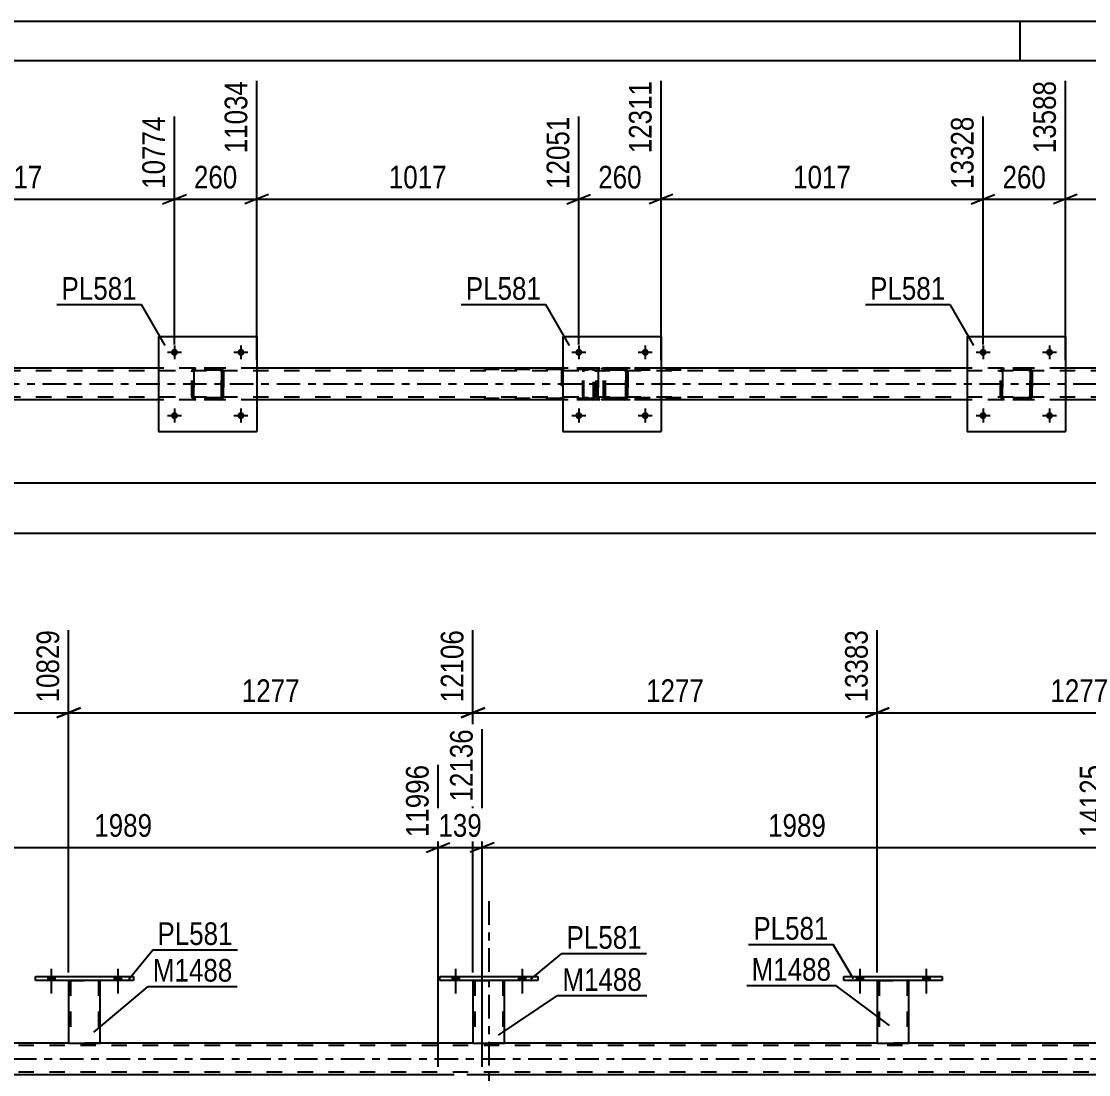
# Model space of a CAD drawing. Header units: millimetres. Extents: x 0 to 841, y 0 to 594.
# Drawn here: x 504.8 to 639.7, y 460.9 to 594 of the extents above; entities that cross this region are included whole.
import ezdxf

# ---------------------------------------------------------------- set-up
doc = ezdxf.new("R2010")
doc.units = ezdxf.units.MM
doc.linetypes.add('DXK_LINE_DOT2', pattern=[3.9198, 1.9599, -1.9599])
doc.linetypes.add('DXK_LINE_DOT3', pattern=[5.9187, 2.979, -0.9799, 0.9799, -0.9799])
doc.styles.add('Arial Narrow', font='ARIALN.TTF', dxfattribs={"height": 0.2})

# ---------------------------------------------------------------- blocks, each defined once
blk = doc.blocks.new('Unknown-814521973-1135')
at = {"color": 5, "linetype": 'Continuous'}
for p, q in [((841, 594), (0, 594)), ((631, 589), (631, 594)), ((836, 589), (5, 589))]:
    blk.add_line(p, q, dxfattribs=at)
blk = doc.blocks.new('Part-814521973-5015 - 4986')
at = {"color": 7, "linetype": 'DXK_LINE_DOT2'}
for p, q in [((755.57, 549.85), (93.19, 549.85)), ((534.57, 550.17), (522.17, 550.17)), ((585.65, 550.17), (573.25, 550.17)), ((636.73, 550.17), (624.33, 550.17)), ((755.57, 546.49), (93.19, 546.49)), ((534.57, 546.17), (522.17, 546.17)), ((585.65, 546.17), (573.25, 546.17)), ((636.73, 546.17), (624.33, 546.17))]:
    blk.add_line(p, q, dxfattribs=at)
at = {"color": 2, "linetype": 'Continuous'}
for p, q in [((522.17, 550.17), (483.49, 550.17)), ((573.25, 550.17), (534.57, 550.17)), ((624.33, 550.17), (585.65, 550.17)), ((675.41, 550.17), (636.73, 550.17)), ((522.17, 546.17), (483.49, 546.17)), ((573.25, 546.17), (534.57, 546.17)), ((624.33, 546.17), (585.65, 546.17)), ((675.41, 546.17), (636.73, 546.17))]:
    blk.add_line(p, q, dxfattribs=at)
at = {"color": 7, "linetype": 'DXK_LINE_DOT3'}
blk.add_line((93.19, 548.17), (755.57, 548.17), dxfattribs=at)
blk = doc.blocks.new('Bolt-814521973-5160 - 4986')
at = {"linetype": 'Continuous'}
for points in [[(626.77, 552.17, -1), (625.89, 552.17, -1)], [(635.17, 552.17, -1), (634.29, 552.17, -1)]]:
    blk.add_hatch(color=1, dxfattribs=at).paths.add_polyline_path(points)
at = {"color": 1, "linetype": 'Continuous'}
for p, q in [((626.33, 553.05), (626.33, 551.29)), ((634.73, 553.05), (634.73, 551.29)), ((625.45, 552.17), (627.21, 552.17)), ((633.85, 552.17), (635.61, 552.17))]:
    blk.add_line(p, q, dxfattribs=at)
blk = doc.blocks.new('Bolt-814521973-5163 - 4986')
at = {"linetype": 'Continuous'}
for points in [[(575.69, 544.17, -1), (574.81, 544.17, -1)], [(584.09, 544.17, -1), (583.21, 544.17, -1)]]:
    blk.add_hatch(color=1, dxfattribs=at).paths.add_polyline_path(points)
at = {"color": 1, "linetype": 'Continuous'}
for p, q in [((575.25, 545.05), (575.25, 543.29)), ((583.65, 545.05), (583.65, 543.29)), ((574.37, 544.17), (576.13, 544.17)), ((582.77, 544.17), (584.53, 544.17))]:
    blk.add_line(p, q, dxfattribs=at)
blk = doc.blocks.new('Part-814521973-5085 - 4986')
at = {"color": 7, "linetype": 'DXK_LINE_DOT2'}
for p, q in [((576.96, 550.17), (561.63, 550.17)), ((576.96, 550.01), (561.63, 550.01)), ((573.07, 549.97), (573.05, 549.85)), ((573.05, 549.85), (573.05, 546.49)), ((573.22, 549.85), (573.23, 549.91)), ((573.22, 549.85), (573.22, 546.49)), ((573.23, 549.91), (573.27, 549.96)), ((573.39, 550.17), (573.26, 550.14)), ((573.27, 549.96), (573.32, 549.99)), ((573.32, 549.99), (573.39, 550.01)), ((577.09, 550.14), (576.96, 550.17)), ((576.96, 550.01), (577.03, 549.99)), ((577.03, 549.99), (577.08, 549.96)), ((577.08, 549.96), (577.12, 549.91)), ((577.12, 549.91), (577.13, 549.85)), ((577.13, 546.49), (577.13, 549.85)), ((577.3, 549.85), (577.28, 549.97)), ((577.3, 546.49), (577.3, 549.85)), ((576.96, 546.33), (561.63, 546.33)), ((576.96, 546.17), (561.63, 546.17)), ((573.05, 546.49), (573.07, 546.36)), ((573.23, 546.43), (573.22, 546.49)), ((573.27, 546.37), (573.23, 546.43)), ((573.26, 546.19), (573.39, 546.17)), ((573.32, 546.34), (573.27, 546.37)), ((573.39, 546.33), (573.32, 546.34)), ((577.03, 546.34), (576.96, 546.33)), ((576.96, 546.17), (577.09, 546.19)), ((577.08, 546.37), (577.03, 546.34)), ((577.12, 546.43), (577.08, 546.37)), ((577.13, 546.49), (577.12, 546.43)), ((577.28, 546.36), (577.3, 546.49))]:
    blk.add_line(p, q, dxfattribs=at)
for centre, start, end in [((573.38, 549.83), 110.7583, 155.68), ((576.98, 549.83), 24.32, 69.2417), ((573.38, 546.5), 204.32, 249.2417), ((576.98, 546.5), 290.7583, 335.68)]:
    blk.add_arc(centre, 0.331, start, end, dxfattribs=at)
blk = doc.blocks.new('Part-814521973-5089 - 4986')
at = {"color": 7, "linetype": 'DXK_LINE_DOT2'}
for p, q in [((575.78, 549.87), (575.76, 549.69)), ((575.76, 546.65), (575.76, 549.69)), ((575.84, 550.03), (575.78, 549.87)), ((575.92, 550.13), (575.84, 550.03)), ((575.89, 549.69), (575.9, 549.78)), ((575.89, 546.65), (575.89, 549.69)), ((575.9, 549.78), (575.93, 549.86)), ((576.03, 550.17), (575.92, 550.13)), ((575.93, 549.86), (575.98, 549.91)), ((575.98, 549.91), (576.03, 549.93)), ((588.18, 550.17), (576.03, 550.17)), ((588.18, 549.93), (576.03, 549.93)), ((577.3, 549.93), (577.3, 550.17)), ((578.31, 550.13), (578.12, 550.17)), ((578.12, 549.93), (578.22, 549.91)), ((578.22, 549.91), (578.3, 549.86)), ((578.3, 549.86), (578.35, 549.78)), ((578.35, 549.78), (578.37, 549.69)), ((578.37, 546.65), (578.37, 549.69)), ((578.62, 549.69), (578.58, 549.87)), ((578.62, 546.65), (578.62, 549.69)), ((575.76, 546.65), (575.78, 546.46)), ((575.78, 546.46), (575.84, 546.31)), ((575.84, 546.31), (575.92, 546.2)), ((575.9, 546.55), (575.89, 546.65)), ((575.93, 546.48), (575.9, 546.55)), ((575.92, 546.2), (576.03, 546.17)), ((575.98, 546.42), (575.93, 546.48)), ((576.03, 546.41), (575.98, 546.42)), ((588.18, 546.41), (576.03, 546.41)), ((588.18, 546.17), (576.03, 546.17)), ((577.3, 546.17), (577.3, 546.41)), ((578.22, 546.42), (578.12, 546.41)), ((578.12, 546.17), (578.31, 546.2)), ((578.3, 546.48), (578.22, 546.42)), ((578.35, 546.55), (578.3, 546.48)), ((578.37, 546.65), (578.35, 546.55)), ((578.58, 546.46), (578.62, 546.65))]:
    blk.add_line(p, q, dxfattribs=at)
for centre, start, end in [((578.13, 549.67), 23.8494, 68.8059), ((578.13, 546.66), 291.1941, 336.1506)]:
    blk.add_arc(centre, 0.492, start, end, dxfattribs=at)
blk = doc.blocks.new('Part-814521973-5120 - 4986')
at = {"color": 7, "linetype": 'DXK_LINE_DOT2'}
for p, q in [((577.45, 549.69), (577.49, 549.87)), ((577.49, 549.87), (577.45, 549.69)), ((577.45, 546.65), (577.45, 549.69)), ((577.45, 549.69), (577.45, 549.69)), ((577.45, 546.65), (577.45, 549.69)), ((577.69, 549.69), (577.71, 549.78)), ((577.71, 549.78), (577.69, 549.69)), ((577.69, 546.65), (577.69, 549.69)), ((577.69, 549.69), (577.69, 549.69)), ((577.69, 549.69), (577.69, 546.65)), ((577.71, 549.78), (577.76, 549.86)), ((577.76, 549.86), (577.71, 549.78)), ((577.75, 550.13), (577.93, 550.17)), ((577.93, 550.17), (577.75, 550.13)), ((577.76, 549.86), (577.84, 549.91)), ((577.84, 549.91), (577.76, 549.86)), ((577.84, 549.91), (577.93, 549.93)), ((577.93, 549.93), (577.84, 549.91)), ((580.97, 550.17), (577.93, 550.17)), ((580.97, 549.93), (577.93, 549.93)), ((580.97, 550.17), (581.15, 550.13)), ((581.15, 550.13), (580.97, 550.17)), ((580.97, 549.93), (581.06, 549.91)), ((581.06, 549.91), (580.97, 549.93)), ((581.06, 549.91), (581.14, 549.86)), ((581.14, 549.86), (581.06, 549.91)), ((581.14, 549.86), (581.19, 549.78)), ((581.19, 549.78), (581.14, 549.86)), ((581.19, 549.78), (581.21, 549.69)), ((581.21, 549.69), (581.19, 549.78)), ((581.21, 546.65), (581.21, 549.69)), ((581.21, 549.69), (581.21, 549.69)), ((581.21, 549.69), (581.21, 546.65)), ((581.41, 549.87), (581.45, 549.69)), ((581.45, 549.69), (581.41, 549.87)), ((581.45, 546.65), (581.45, 549.69)), ((581.45, 549.69), (581.45, 549.69)), ((581.45, 549.69), (581.45, 546.65)), ((577.45, 546.65), (577.45, 546.65)), ((577.49, 546.46), (577.45, 546.65)), ((577.45, 546.65), (577.49, 546.46)), ((577.69, 546.65), (577.69, 546.65)), ((577.71, 546.55), (577.69, 546.65)), ((577.69, 546.65), (577.71, 546.55)), ((577.76, 546.48), (577.71, 546.55)), ((577.71, 546.55), (577.76, 546.48)), ((577.93, 546.17), (577.75, 546.2)), ((577.75, 546.2), (577.93, 546.17)), ((577.84, 546.42), (577.76, 546.48)), ((577.76, 546.48), (577.84, 546.42)), ((577.93, 546.41), (577.84, 546.42)), ((577.84, 546.42), (577.93, 546.41)), ((580.97, 546.41), (577.93, 546.41)), ((580.97, 546.17), (577.93, 546.17)), ((581.06, 546.42), (580.97, 546.41)), ((580.97, 546.41), (581.06, 546.42)), ((581.15, 546.2), (580.97, 546.17)), ((580.97, 546.17), (581.15, 546.2)), ((581.14, 546.48), (581.06, 546.42)), ((581.06, 546.42), (581.14, 546.48)), ((581.19, 546.55), (581.14, 546.48)), ((581.14, 546.48), (581.19, 546.55)), ((581.21, 546.65), (581.19, 546.55)), ((581.19, 546.55), (581.21, 546.65)), ((581.21, 546.65), (581.21, 546.65)), ((581.45, 546.65), (581.41, 546.46)), ((581.41, 546.46), (581.45, 546.65)), ((581.45, 546.65), (581.45, 546.65))]:
    blk.add_line(p, q, dxfattribs=at)
at = {"color": 7, "linetype": 'DXK_LINE_DOT3'}
blk.add_line((579.45, 548.17), (579.45, 548.17), dxfattribs=at)
at = {"color": 7, "linetype": 'DXK_LINE_DOT2'}
for centre, start, end in [((577.93, 549.69), 112.5, 157.5), ((577.93, 549.69), 112.5, 157.5), ((580.97, 549.69), 22.5, 67.5), ((580.97, 549.69), 22.5, 67.5), ((577.93, 546.65), 202.5, 247.5), ((577.93, 546.65), 202.5, 247.5), ((580.97, 546.65), 292.5, 337.5), ((580.97, 546.65), 292.5, 337.5)]:
    blk.add_arc(centre, 0.48, start, end, dxfattribs=at)
blk = doc.blocks.new('Bolt-814521973-5161 - 4986')
at = {"linetype": 'Continuous'}
for points in [[(626.77, 544.17, -1), (625.89, 544.17, -1)], [(635.17, 544.17, -1), (634.29, 544.17, -1)]]:
    blk.add_hatch(color=1, dxfattribs=at).paths.add_polyline_path(points)
at = {"color": 1, "linetype": 'Continuous'}
for p, q in [((626.33, 545.05), (626.33, 543.29)), ((634.73, 545.05), (634.73, 543.29)), ((625.45, 544.17), (627.21, 544.17)), ((633.85, 544.17), (635.61, 544.17))]:
    blk.add_line(p, q, dxfattribs=at)
blk = doc.blocks.new('Part-814521973-5113 - 4986')
at = {"color": 2, "linetype": 'Continuous'}
for p, q in [((624.33, 554.17), (624.33, 542.17)), ((624.33, 554.17), (636.73, 554.17)), ((636.73, 554.17), (636.73, 542.17)), ((624.33, 542.17), (636.73, 542.17))]:
    blk.add_line(p, q, dxfattribs=at)
blk = doc.blocks.new('Part-814521973-5114 - 4986')
at = {"color": 7, "linetype": 'DXK_LINE_DOT2'}
for p, q in [((628.53, 549.69), (628.57, 549.87)), ((628.57, 549.87), (628.53, 549.69)), ((628.53, 546.65), (628.53, 549.69)), ((628.53, 549.69), (628.53, 549.69)), ((628.53, 546.65), (628.53, 549.69)), ((628.77, 549.69), (628.79, 549.78)), ((628.79, 549.78), (628.77, 549.69)), ((628.77, 546.65), (628.77, 549.69)), ((628.77, 549.69), (628.77, 549.69)), ((628.77, 549.69), (628.77, 546.65)), ((628.79, 549.78), (628.84, 549.86)), ((628.84, 549.86), (628.79, 549.78)), ((628.83, 550.13), (629.01, 550.17)), ((629.01, 550.17), (628.83, 550.13)), ((628.84, 549.86), (628.92, 549.91)), ((628.92, 549.91), (628.84, 549.86)), ((628.92, 549.91), (629.01, 549.93)), ((629.01, 549.93), (628.92, 549.91)), ((632.05, 550.17), (629.01, 550.17)), ((632.05, 549.93), (629.01, 549.93)), ((632.05, 550.17), (632.23, 550.13)), ((632.23, 550.13), (632.05, 550.17)), ((632.05, 549.93), (632.14, 549.91)), ((632.14, 549.91), (632.05, 549.93)), ((632.14, 549.91), (632.22, 549.86)), ((632.22, 549.86), (632.14, 549.91)), ((632.22, 549.86), (632.27, 549.78)), ((632.27, 549.78), (632.22, 549.86)), ((632.27, 549.78), (632.29, 549.69)), ((632.29, 549.69), (632.27, 549.78)), ((632.29, 546.65), (632.29, 549.69)), ((632.29, 549.69), (632.29, 549.69)), ((632.29, 549.69), (632.29, 546.65)), ((632.49, 549.87), (632.53, 549.69)), ((632.53, 549.69), (632.49, 549.87)), ((632.53, 546.65), (632.53, 549.69)), ((632.53, 549.69), (632.53, 549.69)), ((632.53, 549.69), (632.53, 546.65)), ((628.53, 546.65), (628.53, 546.65)), ((628.57, 546.46), (628.53, 546.65)), ((628.53, 546.65), (628.57, 546.46)), ((628.77, 546.65), (628.77, 546.65)), ((628.79, 546.55), (628.77, 546.65)), ((628.77, 546.65), (628.79, 546.55)), ((628.84, 546.48), (628.79, 546.55)), ((628.79, 546.55), (628.84, 546.48)), ((629.01, 546.17), (628.83, 546.2)), ((628.83, 546.2), (629.01, 546.17)), ((628.92, 546.42), (628.84, 546.48)), ((628.84, 546.48), (628.92, 546.42)), ((629.01, 546.41), (628.92, 546.42)), ((628.92, 546.42), (629.01, 546.41)), ((632.05, 546.41), (629.01, 546.41)), ((632.05, 546.17), (629.01, 546.17)), ((632.14, 546.42), (632.05, 546.41)), ((632.05, 546.41), (632.14, 546.42)), ((632.23, 546.2), (632.05, 546.17)), ((632.05, 546.17), (632.23, 546.2)), ((632.22, 546.48), (632.14, 546.42)), ((632.14, 546.42), (632.22, 546.48)), ((632.27, 546.55), (632.22, 546.48)), ((632.22, 546.48), (632.27, 546.55)), ((632.29, 546.65), (632.27, 546.55)), ((632.27, 546.55), (632.29, 546.65)), ((632.29, 546.65), (632.29, 546.65)), ((632.53, 546.65), (632.49, 546.46)), ((632.49, 546.46), (632.53, 546.65)), ((632.53, 546.65), (632.53, 546.65))]:
    blk.add_line(p, q, dxfattribs=at)
at = {"color": 7, "linetype": 'DXK_LINE_DOT3'}
blk.add_line((630.53, 548.17), (630.53, 548.17), dxfattribs=at)
at = {"color": 7, "linetype": 'DXK_LINE_DOT2'}
for centre, start, end in [((629.01, 549.69), 112.5, 157.5), ((629.01, 549.69), 112.5, 157.5), ((632.05, 549.69), 22.5, 67.5), ((632.05, 549.69), 22.5, 67.5), ((629.01, 546.65), 202.5, 247.5), ((629.01, 546.65), 202.5, 247.5), ((632.05, 546.65), 292.5, 337.5), ((632.05, 546.65), 292.5, 337.5)]:
    blk.add_arc(centre, 0.48, start, end, dxfattribs=at)
blk = doc.blocks.new('Bolt-814521973-5162 - 4986')
at = {"linetype": 'Continuous'}
for points in [[(575.69, 552.17, -1), (574.81, 552.17, -1)], [(584.09, 552.17, -1), (583.21, 552.17, -1)]]:
    blk.add_hatch(color=1, dxfattribs=at).paths.add_polyline_path(points)
at = {"color": 1, "linetype": 'Continuous'}
for p, q in [((575.25, 553.05), (575.25, 551.29)), ((583.65, 553.05), (583.65, 551.29)), ((574.37, 552.17), (576.13, 552.17)), ((582.77, 552.17), (584.53, 552.17))]:
    blk.add_line(p, q, dxfattribs=at)
blk = doc.blocks.new('Part-814521973-5119 - 4986')
at = {"color": 2, "linetype": 'Continuous'}
for p, q in [((573.25, 554.17), (573.25, 542.17)), ((573.25, 554.17), (585.65, 554.17)), ((585.65, 554.17), (585.65, 542.17)), ((573.25, 542.17), (585.65, 542.17))]:
    blk.add_line(p, q, dxfattribs=at)
blk = doc.blocks.new('Part-814521973-5125 - 4986')
at = {"color": 2, "linetype": 'Continuous'}
for p, q in [((522.17, 554.17), (522.17, 542.17)), ((522.17, 554.17), (534.57, 554.17)), ((534.57, 554.17), (534.57, 542.17)), ((522.17, 542.17), (534.57, 542.17))]:
    blk.add_line(p, q, dxfattribs=at)
blk = doc.blocks.new('Part-814521973-5172 - 4986')
at = {"color": 7, "linetype": 'DXK_LINE_DOT2'}
for p, q in [((526.37, 549.69), (526.41, 549.87)), ((526.41, 549.87), (526.37, 549.69)), ((526.37, 546.65), (526.37, 549.69)), ((526.37, 549.69), (526.37, 549.69)), ((526.37, 546.65), (526.37, 549.69)), ((526.61, 549.69), (526.63, 549.78)), ((526.63, 549.78), (526.61, 549.69)), ((526.61, 546.65), (526.61, 549.69)), ((526.61, 549.69), (526.61, 549.69)), ((526.61, 549.69), (526.61, 546.65)), ((526.63, 549.78), (526.68, 549.86)), ((526.68, 549.86), (526.63, 549.78)), ((526.67, 550.13), (526.85, 550.17)), ((526.85, 550.17), (526.67, 550.13)), ((526.68, 549.86), (526.76, 549.91)), ((526.76, 549.91), (526.68, 549.86)), ((526.76, 549.91), (526.85, 549.93)), ((526.85, 549.93), (526.76, 549.91)), ((529.89, 550.17), (526.85, 550.17)), ((529.89, 549.93), (526.85, 549.93)), ((529.89, 550.17), (530.07, 550.13)), ((530.07, 550.13), (529.89, 550.17)), ((529.89, 549.93), (529.98, 549.91)), ((529.98, 549.91), (529.89, 549.93)), ((529.98, 549.91), (530.06, 549.86)), ((530.06, 549.86), (529.98, 549.91)), ((530.06, 549.86), (530.11, 549.78)), ((530.11, 549.78), (530.06, 549.86)), ((530.11, 549.78), (530.13, 549.69)), ((530.13, 549.69), (530.11, 549.78)), ((530.13, 546.65), (530.13, 549.69)), ((530.13, 549.69), (530.13, 549.69)), ((530.13, 549.69), (530.13, 546.65)), ((530.33, 549.87), (530.37, 549.69)), ((530.37, 549.69), (530.33, 549.87)), ((530.37, 546.65), (530.37, 549.69)), ((530.37, 549.69), (530.37, 549.69)), ((530.37, 549.69), (530.37, 546.65)), ((526.37, 546.65), (526.37, 546.65)), ((526.41, 546.46), (526.37, 546.65)), ((526.37, 546.65), (526.41, 546.46)), ((526.61, 546.65), (526.61, 546.65)), ((526.63, 546.55), (526.61, 546.65)), ((526.61, 546.65), (526.63, 546.55)), ((526.68, 546.48), (526.63, 546.55)), ((526.63, 546.55), (526.68, 546.48)), ((526.85, 546.17), (526.67, 546.2)), ((526.67, 546.2), (526.85, 546.17)), ((526.76, 546.42), (526.68, 546.48)), ((526.68, 546.48), (526.76, 546.42)), ((526.85, 546.41), (526.76, 546.42)), ((526.76, 546.42), (526.85, 546.41)), ((529.89, 546.41), (526.85, 546.41)), ((529.89, 546.17), (526.85, 546.17)), ((529.98, 546.42), (529.89, 546.41)), ((529.89, 546.41), (529.98, 546.42)), ((530.07, 546.2), (529.89, 546.17)), ((529.89, 546.17), (530.07, 546.2)), ((530.06, 546.48), (529.98, 546.42)), ((529.98, 546.42), (530.06, 546.48)), ((530.11, 546.55), (530.06, 546.48)), ((530.06, 546.48), (530.11, 546.55)), ((530.13, 546.65), (530.11, 546.55)), ((530.11, 546.55), (530.13, 546.65)), ((530.13, 546.65), (530.13, 546.65)), ((530.37, 546.65), (530.33, 546.46)), ((530.33, 546.46), (530.37, 546.65)), ((530.37, 546.65), (530.37, 546.65))]:
    blk.add_line(p, q, dxfattribs=at)
at = {"color": 7, "linetype": 'DXK_LINE_DOT3'}
blk.add_line((528.37, 548.17), (528.37, 548.17), dxfattribs=at)
at = {"color": 7, "linetype": 'DXK_LINE_DOT2'}
for centre, start, end in [((526.85, 549.69), 112.5, 157.5), ((526.85, 549.69), 112.5, 157.5), ((529.89, 549.69), 22.5, 67.5), ((529.89, 549.69), 22.5, 67.5), ((526.85, 546.65), 202.5, 247.5), ((526.85, 546.65), 202.5, 247.5), ((529.89, 546.65), 292.5, 337.5), ((529.89, 546.65), 292.5, 337.5)]:
    blk.add_arc(centre, 0.48, start, end, dxfattribs=at)
blk = doc.blocks.new('Bolt-814521973-5208 - 4986')
at = {"linetype": 'Continuous'}
for points in [[(524.61, 552.17, -1), (523.73, 552.17, -1)], [(533.01, 552.17, -1), (532.13, 552.17, -1)]]:
    blk.add_hatch(color=1, dxfattribs=at).paths.add_polyline_path(points)
at = {"color": 1, "linetype": 'Continuous'}
for p, q in [((524.17, 553.05), (524.17, 551.29)), ((532.57, 553.05), (532.57, 551.29)), ((523.29, 552.17), (525.05, 552.17)), ((531.69, 552.17), (533.45, 552.17))]:
    blk.add_line(p, q, dxfattribs=at)
blk = doc.blocks.new('Bolt-814521973-5209 - 4986')
at = {"linetype": 'Continuous'}
for points in [[(524.61, 544.17, -1), (523.73, 544.17, -1)], [(533.01, 544.17, -1), (532.13, 544.17, -1)]]:
    blk.add_hatch(color=1, dxfattribs=at).paths.add_polyline_path(points)
at = {"color": 1, "linetype": 'Continuous'}
for p, q in [((524.17, 545.05), (524.17, 543.29)), ((532.57, 545.05), (532.57, 543.29)), ((523.29, 544.17), (525.05, 544.17)), ((531.69, 544.17), (533.45, 544.17))]:
    blk.add_line(p, q, dxfattribs=at)
blk = doc.blocks.new('Bolt-814521973-3288 - 3269')
at = {"linetype": 'Continuous'}
for points in [[(610.32, 472.79), (611.2, 472.79), (611.2, 473.27), (610.32, 473.27)], [(618.72, 472.79), (619.6, 472.79), (619.6, 473.27), (618.72, 473.27)]]:
    blk.add_hatch(color=1, dxfattribs=at).paths.add_polyline_path(points)
at = {"color": 1, "linetype": 'Continuous'}
for p, q in [((610.76, 474.27), (610.76, 471.15)), ((619.16, 474.27), (619.16, 471.15)), ((610.32, 473.27), (610.32, 472.79)), ((611.2, 473.27), (611.2, 472.79)), ((618.72, 473.27), (618.72, 472.79)), ((619.6, 473.27), (619.6, 472.79))]:
    blk.add_line(p, q, dxfattribs=at)
blk = doc.blocks.new('Bolt-814521973-3289 - 3269')
at = {"linetype": 'Continuous'}
for points in [[(610.32, 472.79), (611.2, 472.79), (611.2, 473.27), (610.32, 473.27)], [(618.72, 472.79), (619.6, 472.79), (619.6, 473.27), (618.72, 473.27)]]:
    blk.add_hatch(color=1, dxfattribs=at).paths.add_polyline_path(points)
at = {"color": 1, "linetype": 'Continuous'}
for p, q in [((610.76, 474.27), (610.76, 471.15)), ((619.16, 474.27), (619.16, 471.15)), ((610.32, 473.27), (610.32, 472.79)), ((611.2, 473.27), (611.2, 472.79)), ((618.72, 473.27), (618.72, 472.79)), ((619.6, 473.27), (619.6, 472.79))]:
    blk.add_line(p, q, dxfattribs=at)
blk = doc.blocks.new('Bolt-814521973-3290 - 3269')
at = {"linetype": 'Continuous'}
for points in [[(559.24, 472.79), (560.12, 472.79), (560.12, 473.27), (559.24, 473.27)], [(567.64, 472.79), (568.52, 472.79), (568.52, 473.27), (567.64, 473.27)]]:
    blk.add_hatch(color=1, dxfattribs=at).paths.add_polyline_path(points)
at = {"color": 1, "linetype": 'Continuous'}
for p, q in [((559.68, 474.27), (559.68, 471.15)), ((568.08, 474.27), (568.08, 471.15)), ((559.24, 473.27), (559.24, 472.79)), ((560.12, 473.27), (560.12, 472.79)), ((567.64, 473.27), (567.64, 472.79)), ((568.52, 473.27), (568.52, 472.79))]:
    blk.add_line(p, q, dxfattribs=at)
blk = doc.blocks.new('Bolt-814521973-3291 - 3269')
at = {"linetype": 'Continuous'}
for points in [[(559.24, 472.79), (560.12, 472.79), (560.12, 473.27), (559.24, 473.27)], [(567.64, 472.79), (568.52, 472.79), (568.52, 473.27), (567.64, 473.27)]]:
    blk.add_hatch(color=1, dxfattribs=at).paths.add_polyline_path(points)
at = {"color": 1, "linetype": 'Continuous'}
for p, q in [((559.68, 474.27), (559.68, 471.15)), ((568.08, 474.27), (568.08, 471.15)), ((559.24, 473.27), (559.24, 472.79)), ((560.12, 473.27), (560.12, 472.79)), ((567.64, 473.27), (567.64, 472.79)), ((568.52, 473.27), (568.52, 472.79))]:
    blk.add_line(p, q, dxfattribs=at)
blk = doc.blocks.new('Bolt-814521973-3292 - 3269')
at = {"linetype": 'Continuous'}
for points in [[(508.16, 472.79), (509.04, 472.79), (509.04, 473.27), (508.16, 473.27)], [(516.56, 472.79), (517.44, 472.79), (517.44, 473.27), (516.56, 473.27)]]:
    blk.add_hatch(color=1, dxfattribs=at).paths.add_polyline_path(points)
at = {"color": 1, "linetype": 'Continuous'}
for p, q in [((508.6, 474.27), (508.6, 471.15)), ((517, 474.27), (517, 471.15)), ((508.16, 473.27), (508.16, 472.79)), ((509.04, 473.27), (509.04, 472.79)), ((516.56, 473.27), (516.56, 472.79)), ((517.44, 473.27), (517.44, 472.79))]:
    blk.add_line(p, q, dxfattribs=at)
blk = doc.blocks.new('Bolt-814521973-3293 - 3269')
at = {"linetype": 'Continuous'}
for points in [[(508.16, 472.79), (509.04, 472.79), (509.04, 473.27), (508.16, 473.27)], [(516.56, 472.79), (517.44, 472.79), (517.44, 473.27), (516.56, 473.27)]]:
    blk.add_hatch(color=1, dxfattribs=at).paths.add_polyline_path(points)
at = {"color": 1, "linetype": 'Continuous'}
for p, q in [((508.6, 474.27), (508.6, 471.15)), ((517, 474.27), (517, 471.15)), ((508.16, 473.27), (508.16, 472.79)), ((509.04, 473.27), (509.04, 472.79)), ((516.56, 473.27), (516.56, 472.79)), ((517.44, 473.27), (517.44, 472.79))]:
    blk.add_line(p, q, dxfattribs=at)
blk = doc.blocks.new('Part-814521973-3419 - 3269')
at = {"color": 2, "linetype": 'Continuous'}
for p, q in [((608.76, 473.27), (621.16, 473.27)), ((608.76, 472.79), (608.76, 473.27)), ((621.16, 472.79), (608.76, 472.79)), ((621.16, 473.27), (621.16, 472.79))]:
    blk.add_line(p, q, dxfattribs=at)
blk = doc.blocks.new('Part-814521973-3424 - 3269')
at = {"color": 2, "linetype": 'Continuous'}
for p, q in [((612.96, 472.79), (612.96, 464.88)), ((616.96, 464.88), (616.96, 472.79)), ((612.96, 464.88), (616.96, 464.88))]:
    blk.add_line(p, q, dxfattribs=at)
at = {"color": 7, "linetype": 'DXK_LINE_DOT2'}
for p, q in [((612.96, 472.79), (616.96, 472.79)), ((612.96, 472.79), (612.96, 472.79)), ((612.96, 472.79), (612.96, 472.79)), ((613.2, 472.79), (613.2, 464.88)), ((616.72, 472.79), (616.72, 464.88)), ((616.96, 472.79), (616.96, 472.79)), ((616.96, 472.79), (616.96, 472.79)), ((616.66, 464.88), (616.7, 464.88)), ((616.66, 464.88), (616.7, 464.88)), ((616.7, 464.88), (616.72, 464.88)), ((616.7, 464.88), (616.72, 464.88))]:
    blk.add_line(p, q, dxfattribs=at)
blk = doc.blocks.new('Part-814521973-3429 - 3269')
at = {"color": 2, "linetype": 'Continuous'}
for p, q in [((557.68, 473.27), (570.08, 473.27)), ((557.68, 472.79), (557.68, 473.27)), ((570.08, 472.79), (557.68, 472.79)), ((570.08, 473.27), (570.08, 472.79))]:
    blk.add_line(p, q, dxfattribs=at)
blk = doc.blocks.new('Part-814521973-3434 - 3269')
at = {"color": 7, "linetype": 'DXK_LINE_DOT3'}
blk.add_line((563.88, 482.79), (563.88, 454.88), dxfattribs=at)
at = {"color": 2, "linetype": 'Continuous'}
for p, q in [((561.88, 472.79), (561.88, 464.88)), ((565.88, 464.88), (565.88, 472.79)), ((561.88, 464.88), (565.88, 464.88))]:
    blk.add_line(p, q, dxfattribs=at)
at = {"color": 7, "linetype": 'DXK_LINE_DOT2'}
for p, q in [((561.88, 472.79), (565.88, 472.79)), ((561.88, 472.79), (561.88, 472.79)), ((561.88, 472.79), (561.88, 472.79)), ((562.12, 472.79), (562.12, 464.88)), ((565.64, 472.79), (565.64, 464.88)), ((565.88, 472.79), (565.88, 472.79)), ((565.88, 472.79), (565.88, 472.79)), ((565.58, 464.88), (565.62, 464.88)), ((565.58, 464.88), (565.62, 464.88)), ((565.62, 464.88), (565.64, 464.88)), ((565.62, 464.88), (565.64, 464.88))]:
    blk.add_line(p, q, dxfattribs=at)
blk = doc.blocks.new('Part-814521973-3439 - 3269')
at = {"color": 2, "linetype": 'Continuous'}
for p, q in [((506.6, 473.27), (519, 473.27)), ((506.6, 472.79), (506.6, 473.27)), ((519, 472.79), (506.6, 472.79)), ((519, 473.27), (519, 472.79))]:
    blk.add_line(p, q, dxfattribs=at)
blk = doc.blocks.new('Part-814521973-3444 - 3269')
at = {"color": 2, "linetype": 'Continuous'}
for p, q in [((510.8, 472.79), (510.8, 464.88)), ((514.8, 464.88), (514.8, 472.79)), ((510.8, 464.88), (514.8, 464.88))]:
    blk.add_line(p, q, dxfattribs=at)
at = {"color": 7, "linetype": 'DXK_LINE_DOT2'}
for p, q in [((510.8, 472.79), (514.8, 472.79)), ((510.8, 472.79), (510.8, 472.79)), ((510.8, 472.79), (510.8, 472.79)), ((511.04, 472.79), (511.04, 464.88)), ((514.56, 472.79), (514.56, 464.88)), ((514.8, 472.79), (514.8, 472.79)), ((514.8, 472.79), (514.8, 472.79)), ((514.5, 464.88), (514.54, 464.88)), ((514.5, 464.88), (514.54, 464.88)), ((514.54, 464.88), (514.56, 464.88)), ((514.54, 464.88), (514.56, 464.88))]:
    blk.add_line(p, q, dxfattribs=at)
blk = doc.blocks.new('Part-814521973-3675 - 3269')
at = {"color": 7, "linetype": 'DXK_LINE_DOT2'}
for p, q in [((741.6, 464.56), (77.62, 464.56)), ((514.8, 464.88), (510.8, 464.88)), ((565.88, 464.88), (561.88, 464.88)), ((616.96, 464.88), (612.96, 464.88)), ((741.6, 461.2), (77.62, 461.2)), ((732, 460.88), (216.94, 460.88)), ((563.05, 460.88), (557.48, 460.88))]:
    blk.add_line(p, q, dxfattribs=at)
at = {"color": 2, "linetype": 'Continuous'}
for p, q in [((510.8, 464.88), (463.72, 464.88)), ((561.88, 464.88), (514.8, 464.88)), ((612.96, 464.88), (565.88, 464.88)), ((664.04, 464.88), (616.96, 464.88)), ((557.48, 460.88), (477.92, 460.88)), ((642.61, 460.88), (563.05, 460.88))]:
    blk.add_line(p, q, dxfattribs=at)
at = {"color": 7, "linetype": 'DXK_LINE_DOT3'}
blk.add_line((77.62, 462.88), (741.6, 462.88), dxfattribs=at)
blk = doc.blocks.new('StraightDimension-814521973-5607 - 4986')
at = {"color": 7, "linetype": 'Continuous'}
for p, q in [((483.49, 551.17), (483.49, 584.65)), ((524.17, 553.17), (524.17, 581.98)), ((484.99, 572.13), (481.99, 570.93)), ((522.67, 570.93), (525.67, 572.13)), ((483.49, 571.53), (524.17, 571.53))]:
    blk.add_line(p, q, dxfattribs=at)
at = {"color": 0}
blk.add_wipeout([(508.09, 572.28), (508.09, 576.48), (499.57, 576.48), (499.57, 572.28)], dxfattribs=at)
at = {"color": 3, "style": 'Arial Narrow'}
blk.add_text('1017', height=2.863, dxfattribs=at).set_placement((500.17, 572.88))
at = {"color": 0, "linetype": 'Continuous'}
blk.add_wipeout([(523.57, 582.58), (519.37, 582.58), (519.37, 572.23), (523.57, 572.23)], dxfattribs=at)
at = {"color": 3, "linetype": 'Continuous', "style": 'Arial Narrow'}
blk.add_text('10774', height=2.863, rotation=90.0002, dxfattribs=at).set_placement((522.97, 572.83))
blk = doc.blocks.new('StraightDimension-814521973-5855 - 4986')
at = {"color": 7, "linetype": 'Continuous'}
blk.add_line((92.55, 529.32), (793.33, 529.32), dxfattribs=at)
blk = doc.blocks.new('StraightDimension-814521973-5287 - 4986')
at = {"color": 7, "linetype": 'Continuous'}
blk.add_line((93.19, 535.68), (792.69, 535.68), dxfattribs=at)
blk = doc.blocks.new('StraightDimension-814521973-5627 - 4986')
at = {"color": 7, "linetype": 'Continuous'}
for p, q in [((534.57, 551.17), (534.57, 586.48)), ((524.17, 553.17), (524.17, 581.98)), ((522.67, 570.93), (525.67, 572.13)), ((536.07, 572.13), (533.07, 570.93)), ((524.17, 571.53), (534.57, 571.53))]:
    blk.add_line(p, q, dxfattribs=at)
at = {"color": 0}
blk.add_wipeout([(532.71, 572.28), (532.71, 576.48), (526.03, 576.48), (526.03, 572.28)], dxfattribs=at)
at = {"color": 3, "style": 'Arial Narrow'}
blk.add_text('260', height=2.863, dxfattribs=at).set_placement((526.63, 572.88))
at = {"color": 0, "linetype": 'Continuous'}
blk.add_wipeout([(533.97, 587.08), (529.77, 587.08), (529.77, 576.73), (533.97, 576.73)], dxfattribs=at)
at = {"color": 3, "linetype": 'Continuous', "style": 'Arial Narrow'}
blk.add_text('11034', height=2.863, rotation=90.0002, dxfattribs=at).set_placement((533.37, 577.33))
blk = doc.blocks.new('StraightDimension-814521973-5647 - 4986')
at = {"color": 7, "linetype": 'Continuous'}
for p, q in [((534.57, 551.17), (534.57, 586.48)), ((575.25, 553.17), (575.25, 581.98)), ((536.07, 572.13), (533.07, 570.93)), ((573.75, 570.93), (576.75, 572.13)), ((534.57, 571.53), (575.25, 571.53))]:
    blk.add_line(p, q, dxfattribs=at)
at = {"color": 0}
blk.add_wipeout([(559.17, 572.28), (559.17, 576.48), (550.65, 576.48), (550.65, 572.28)], dxfattribs=at)
at = {"color": 3, "style": 'Arial Narrow'}
blk.add_text('1017', height=2.863, dxfattribs=at).set_placement((551.25, 572.88))
at = {"color": 0, "linetype": 'Continuous'}
blk.add_wipeout([(574.65, 582.58), (570.45, 582.58), (570.45, 572.23), (574.65, 572.23)], dxfattribs=at)
at = {"color": 3, "linetype": 'Continuous', "style": 'Arial Narrow'}
blk.add_text('12051', height=2.863, rotation=90.0002, dxfattribs=at).set_placement((574.05, 572.83))
blk = doc.blocks.new('StraightDimension-814521973-5667 - 4986')
at = {"color": 7, "linetype": 'Continuous'}
for p, q in [((585.65, 551.17), (585.65, 586.48)), ((575.25, 553.17), (575.25, 581.98)), ((573.75, 570.93), (576.75, 572.13)), ((587.15, 572.13), (584.15, 570.93)), ((575.25, 571.53), (585.65, 571.53))]:
    blk.add_line(p, q, dxfattribs=at)
at = {"color": 0}
blk.add_wipeout([(583.79, 572.28), (583.79, 576.48), (577.11, 576.48), (577.11, 572.28)], dxfattribs=at)
at = {"color": 3, "style": 'Arial Narrow'}
blk.add_text('260', height=2.863, dxfattribs=at).set_placement((577.71, 572.88))
at = {"color": 0, "linetype": 'Continuous'}
blk.add_wipeout([(585.05, 587.08), (580.85, 587.08), (580.85, 576.73), (585.05, 576.73)], dxfattribs=at)
at = {"color": 3, "linetype": 'Continuous', "style": 'Arial Narrow'}
blk.add_text('12311', height=2.863, rotation=90.0002, dxfattribs=at).set_placement((584.45, 577.33))
blk = doc.blocks.new('StraightDimension-814521973-5687 - 4986')
at = {"color": 7, "linetype": 'Continuous'}
for p, q in [((585.65, 551.17), (585.65, 586.48)), ((626.33, 553.17), (626.33, 581.98)), ((587.15, 572.13), (584.15, 570.93)), ((624.83, 570.93), (627.83, 572.13)), ((585.65, 571.53), (626.33, 571.53))]:
    blk.add_line(p, q, dxfattribs=at)
at = {"color": 0}
blk.add_wipeout([(610.25, 572.28), (610.25, 576.48), (601.73, 576.48), (601.73, 572.28)], dxfattribs=at)
at = {"color": 3, "style": 'Arial Narrow'}
blk.add_text('1017', height=2.863, dxfattribs=at).set_placement((602.33, 572.88))
at = {"color": 0, "linetype": 'Continuous'}
blk.add_wipeout([(625.73, 582.58), (621.53, 582.58), (621.53, 572.23), (625.73, 572.23)], dxfattribs=at)
at = {"color": 3, "linetype": 'Continuous', "style": 'Arial Narrow'}
blk.add_text('13328', height=2.863, rotation=90.0002, dxfattribs=at).set_placement((625.13, 572.83))
blk = doc.blocks.new('StraightDimension-814521973-5707 - 4986')
at = {"color": 7, "linetype": 'Continuous'}
for p, q in [((636.73, 551.17), (636.73, 586.48)), ((626.33, 553.17), (626.33, 581.98)), ((624.83, 570.93), (627.83, 572.13)), ((638.23, 572.13), (635.23, 570.93)), ((626.33, 571.53), (636.73, 571.53))]:
    blk.add_line(p, q, dxfattribs=at)
at = {"color": 0}
blk.add_wipeout([(634.87, 572.28), (634.87, 576.48), (628.19, 576.48), (628.19, 572.28)], dxfattribs=at)
at = {"color": 3, "style": 'Arial Narrow'}
blk.add_text('260', height=2.863, dxfattribs=at).set_placement((628.79, 572.88))
at = {"color": 0, "linetype": 'Continuous'}
blk.add_wipeout([(636.13, 587.08), (631.93, 587.08), (631.93, 576.73), (636.13, 576.73)], dxfattribs=at)
at = {"color": 3, "linetype": 'Continuous', "style": 'Arial Narrow'}
blk.add_text('13588', height=2.863, rotation=90.0002, dxfattribs=at).set_placement((635.53, 577.33))
blk = doc.blocks.new('StraightDimension-814521973-5727 - 4986')
at = {"color": 7, "linetype": 'Continuous'}
for p, q in [((636.73, 551.17), (636.73, 586.48)), ((677.41, 553.17), (677.41, 581.98)), ((638.23, 572.13), (635.23, 570.93)), ((675.91, 570.93), (678.91, 572.13)), ((636.73, 571.53), (677.41, 571.53))]:
    blk.add_line(p, q, dxfattribs=at)
at = {"color": 0}
blk.add_wipeout([(661.33, 572.28), (661.33, 576.48), (652.81, 576.48), (652.81, 572.28)], dxfattribs=at)
at = {"color": 3, "style": 'Arial Narrow'}
blk.add_text('1017', height=2.863, dxfattribs=at).set_placement((653.41, 572.88))
at = {"color": 0, "linetype": 'Continuous'}
blk.add_wipeout([(676.81, 582.58), (672.61, 582.58), (672.61, 572.23), (676.81, 572.23)], dxfattribs=at)
at = {"color": 3, "linetype": 'Continuous', "style": 'Arial Narrow'}
blk.add_text('14605', height=2.863, rotation=90.0002, dxfattribs=at).set_placement((676.21, 572.83))
blk = doc.blocks.new('StraightDimension-814521973-4659 - 3269')
at = {"color": 7, "linetype": 'Continuous'}
for p, q in [((563.05, 461.88), (563.05, 504.54)), ((642.61, 461.88), (642.61, 500.04)), ((564.55, 490.2), (561.55, 489)), ((563.05, 489.6), (642.61, 489.6)), ((641.11, 489), (644.11, 490.2))]:
    blk.add_line(p, q, dxfattribs=at)
at = {"color": 0}
blk.add_wipeout([(607.09, 490.35), (607.09, 494.55), (598.57, 494.55), (598.57, 490.35)], dxfattribs=at)
at = {"color": 3, "style": 'Arial Narrow'}
blk.add_text('1989', height=2.863, dxfattribs=at).set_placement((599.17, 490.95))
at = {"color": 0, "linetype": 'Continuous'}
blk.add_wipeout([(642.01, 500.64), (637.81, 500.64), (637.81, 490.3), (642.01, 490.3)], dxfattribs=at)
at = {"color": 3, "linetype": 'Continuous', "style": 'Arial Narrow'}
blk.add_text('14125', height=2.863, rotation=90.0002, dxfattribs=at).set_placement((641.41, 490.9))
blk = doc.blocks.new('StraightDimension-814521973-4085 - 3269')
at = {"color": 7, "linetype": 'Continuous'}
for p, q in [((510.8, 473.79), (510.8, 517.07)), ((561.88, 473.79), (561.88, 517.07)), ((512.3, 507.23), (509.3, 506.03)), ((560.38, 506.03), (563.38, 507.23)), ((510.8, 506.63), (561.88, 506.63))]:
    blk.add_line(p, q, dxfattribs=at)
at = {"color": 0}
blk.add_wipeout([(540.59, 507.38), (540.59, 511.58), (532.08, 511.58), (532.08, 507.38)], dxfattribs=at)
at = {"color": 3, "style": 'Arial Narrow'}
blk.add_text('1277', height=2.863, dxfattribs=at).set_placement((532.68, 507.98))
at = {"color": 0, "linetype": 'Continuous'}
blk.add_wipeout([(561.28, 517.67), (557.08, 517.67), (557.08, 507.33), (561.28, 507.33)], dxfattribs=at)
at = {"color": 3, "linetype": 'Continuous', "style": 'Arial Narrow'}
blk.add_text('12106', height=2.863, rotation=90.0002, dxfattribs=at).set_placement((560.68, 507.93))
blk = doc.blocks.new('StraightDimension-814521973-4095 - 3269')
at = {"color": 7, "linetype": 'Continuous'}
for p, q in [((561.88, 473.79), (561.88, 517.07)), ((612.96, 473.79), (612.96, 517.07)), ((563.38, 507.23), (560.38, 506.03)), ((611.46, 506.03), (614.46, 507.23)), ((561.88, 506.63), (612.96, 506.63))]:
    blk.add_line(p, q, dxfattribs=at)
at = {"color": 0}
blk.add_wipeout([(591.68, 507.38), (591.68, 511.58), (583.16, 511.58), (583.16, 507.38)], dxfattribs=at)
at = {"color": 3, "style": 'Arial Narrow'}
blk.add_text('1277', height=2.863, dxfattribs=at).set_placement((583.76, 507.98))
at = {"color": 0, "linetype": 'Continuous'}
blk.add_wipeout([(612.36, 517.67), (608.16, 517.67), (608.16, 507.33), (612.36, 507.33)], dxfattribs=at)
at = {"color": 3, "linetype": 'Continuous', "style": 'Arial Narrow'}
blk.add_text('13383', height=2.863, rotation=90.0002, dxfattribs=at).set_placement((611.76, 507.93))
blk = doc.blocks.new('StraightDimension-814521973-4075 - 3269')
at = {"color": 7, "linetype": 'Continuous'}
for p, q in [((510.8, 473.79), (510.8, 517.07)), ((459.72, 473.79), (459.72, 515.25)), ((461.22, 507.23), (458.22, 506.03)), ((509.3, 506.03), (512.3, 507.23)), ((459.72, 506.63), (510.8, 506.63))]:
    blk.add_line(p, q, dxfattribs=at)
at = {"color": 0}
blk.add_wipeout([(489.51, 507.38), (489.51, 511.58), (481, 511.58), (481, 507.38)], dxfattribs=at)
at = {"color": 3, "style": 'Arial Narrow'}
blk.add_text('1277', height=2.863, dxfattribs=at).set_placement((481.6, 507.98))
at = {"color": 0, "linetype": 'Continuous'}
blk.add_wipeout([(510.2, 517.67), (506, 517.67), (506, 507.33), (510.2, 507.33)], dxfattribs=at)
at = {"color": 3, "linetype": 'Continuous', "style": 'Arial Narrow'}
blk.add_text('10829', height=2.863, rotation=90.0002, dxfattribs=at).set_placement((509.6, 507.93))
blk = doc.blocks.new('StraightDimension-814521973-4105 - 3269')
at = {"color": 7, "linetype": 'Continuous'}
for p, q in [((612.96, 473.79), (612.96, 517.07)), ((664.04, 473.79), (664.04, 517.07)), ((614.46, 507.23), (611.46, 506.03)), ((662.54, 506.03), (665.54, 507.23)), ((612.96, 506.63), (664.04, 506.63))]:
    blk.add_line(p, q, dxfattribs=at)
at = {"color": 0}
blk.add_wipeout([(642.76, 507.38), (642.76, 511.58), (634.24, 511.58), (634.24, 507.38)], dxfattribs=at)
at = {"color": 3, "style": 'Arial Narrow'}
blk.add_text('1277', height=2.863, dxfattribs=at).set_placement((634.84, 507.98))
at = {"color": 0, "linetype": 'Continuous'}
blk.add_wipeout([(663.44, 517.67), (659.24, 517.67), (659.24, 507.33), (663.44, 507.33)], dxfattribs=at)
at = {"color": 3, "linetype": 'Continuous', "style": 'Arial Narrow'}
blk.add_text('14660', height=2.863, rotation=90.0002, dxfattribs=at).set_placement((662.84, 507.93))
blk = doc.blocks.new('StraightDimension-814521973-4697 - 3269')
at = {"color": 7, "linetype": 'Continuous'}
for p, q in [((477.92, 461.88), (477.92, 504.54)), ((557.48, 461.88), (557.48, 500.04)), ((479.42, 490.2), (476.42, 489)), ((477.92, 489.6), (557.48, 489.6)), ((555.98, 489), (558.98, 490.2))]:
    blk.add_line(p, q, dxfattribs=at)
at = {"color": 0}
blk.add_wipeout([(521.95, 490.35), (521.95, 494.55), (513.44, 494.55), (513.44, 490.35)], dxfattribs=at)
at = {"color": 3, "style": 'Arial Narrow'}
blk.add_text('1989', height=2.863, dxfattribs=at).set_placement((514.04, 490.95))
at = {"color": 0, "linetype": 'Continuous'}
blk.add_wipeout([(556.88, 500.64), (552.68, 500.64), (552.68, 490.3), (556.88, 490.3)], dxfattribs=at)
at = {"color": 3, "linetype": 'Continuous', "style": 'Arial Narrow'}
blk.add_text('11996', height=2.863, rotation=90.0002, dxfattribs=at).set_placement((556.28, 490.9))
blk = doc.blocks.new('StraightDimension-814521973-4678 - 3269')
at = {"color": 7, "linetype": 'Continuous'}
for p, q in [((563.05, 461.88), (563.05, 504.54)), ((557.48, 461.88), (557.48, 500.04)), ((555.98, 489), (558.98, 490.2)), ((557.48, 489.6), (563.05, 489.6)), ((564.55, 490.2), (561.55, 489))]:
    blk.add_line(p, q, dxfattribs=at)
at = {"color": 0}
blk.add_wipeout([(563.61, 490.35), (563.61, 494.55), (556.92, 494.55), (556.92, 490.35)], dxfattribs=at)
at = {"color": 3, "style": 'Arial Narrow'}
blk.add_text('139', height=2.863, dxfattribs=at).set_placement((557.52, 490.95))
at = {"color": 0, "linetype": 'Continuous'}
blk.add_wipeout([(562.45, 505.14), (558.25, 505.14), (558.25, 494.8), (562.45, 494.8)], dxfattribs=at)
at = {"color": 3, "linetype": 'Continuous', "style": 'Arial Narrow'}
blk.add_text('12136', height=2.863, rotation=90.0002, dxfattribs=at).set_placement((561.85, 495.4))
blk = doc.blocks.new('Mark-814521973-5109 - 4986')
at = {"color": 0}
blk.add_wipeout([(621.56, 558.81), (621.56, 561.81), (612.06, 561.81), (612.06, 558.81)], dxfattribs=at)
blk.add_wipeout([(621.56, 558.81), (621.56, 561.81), (612.06, 561.81), (612.06, 558.81)], dxfattribs=at)
at = {"color": 30, "linetype": 'Continuous'}
for p in [(611.46, 558.21), (625.16, 553.02)]:
    blk.add_line(p, (622.16, 558.21), dxfattribs=at)
at = {"color": 3, "style": 'Arial Narrow'}
blk.add_text('PL581', height=2.863, dxfattribs=at).set_placement((612.06, 558.81))
blk = doc.blocks.new('Mark-814521973-5115 - 4986')
at = {"color": 0}
blk.add_wipeout([(570.48, 558.81), (570.48, 561.81), (560.98, 561.81), (560.98, 558.81)], dxfattribs=at)
blk.add_wipeout([(570.48, 558.81), (570.48, 561.81), (560.98, 561.81), (560.98, 558.81)], dxfattribs=at)
at = {"color": 30, "linetype": 'Continuous'}
for p in [(560.38, 558.21), (574.08, 553.02)]:
    blk.add_line(p, (571.08, 558.21), dxfattribs=at)
at = {"color": 3, "style": 'Arial Narrow'}
blk.add_text('PL581', height=2.863, dxfattribs=at).set_placement((560.98, 558.81))
blk = doc.blocks.new('Mark-814521973-5121 - 4986')
at = {"color": 0}
blk.add_wipeout([(519.4, 558.81), (519.4, 561.81), (509.9, 561.81), (509.9, 558.81)], dxfattribs=at)
blk.add_wipeout([(519.4, 558.81), (519.4, 561.81), (509.9, 561.81), (509.9, 558.81)], dxfattribs=at)
at = {"color": 30, "linetype": 'Continuous'}
for p in [(509.3, 558.21), (523, 553.02)]:
    blk.add_line(p, (520, 558.21), dxfattribs=at)
at = {"color": 3, "style": 'Arial Narrow'}
blk.add_text('PL581', height=2.863, dxfattribs=at).set_placement((509.9, 558.81))
blk = doc.blocks.new('Mark-814521973-3415 - 3269')
at = {"color": 0}
blk.add_wipeout([(606.81, 477.94), (606.81, 480.94), (597.31, 480.94), (597.31, 477.94)], dxfattribs=at)
blk.add_wipeout([(606.81, 477.94), (606.81, 480.94), (597.31, 480.94), (597.31, 477.94)], dxfattribs=at)
at = {"color": 30, "linetype": 'Continuous'}
for p in [(596.71, 477.34), (609.95, 473.01)]:
    blk.add_line(p, (607.41, 477.34), dxfattribs=at)
at = {"color": 3, "style": 'Arial Narrow'}
blk.add_text('PL581', height=2.863, dxfattribs=at).set_placement((597.31, 477.94))
blk = doc.blocks.new('Mark-814521973-3420 - 3269')
at = {"color": 0}
blk.add_wipeout([(607.14, 472.75), (607.14, 475.75), (597.09, 475.75), (597.09, 472.75)], dxfattribs=at)
blk.add_wipeout([(607.14, 472.75), (607.14, 475.75), (597.09, 475.75), (597.09, 472.75)], dxfattribs=at)
at = {"color": 30, "linetype": 'Continuous'}
for p in [(596.49, 472.15), (614.51, 467.11)]:
    blk.add_line(p, (607.74, 472.15), dxfattribs=at)
at = {"color": 3, "style": 'Arial Narrow'}
blk.add_text('M1488', height=2.863, dxfattribs=at).set_placement((597.09, 472.75))
blk = doc.blocks.new('Mark-814521973-3425 - 3269')
at = {"color": 0}
blk.add_wipeout([(583.22, 476.79), (583.22, 479.79), (573.71, 479.79), (573.71, 476.79)], dxfattribs=at)
blk.add_wipeout([(583.22, 476.79), (583.22, 479.79), (573.71, 479.79), (573.71, 476.79)], dxfattribs=at)
at = {"color": 30, "linetype": 'Continuous'}
for p, q in [((569.19, 472.93), (573.11, 476.19)), ((573.11, 476.19), (583.82, 476.19))]:
    blk.add_line(p, q, dxfattribs=at)
at = {"color": 3, "style": 'Arial Narrow'}
blk.add_text('PL581', height=2.863, dxfattribs=at).set_placement((573.71, 476.79))
blk = doc.blocks.new('Mark-814521973-3430 - 3269')
at = {"color": 0}
blk.add_wipeout([(583.23, 471.47), (583.23, 474.47), (573.18, 474.47), (573.18, 471.47)], dxfattribs=at)
blk.add_wipeout([(583.23, 471.47), (583.23, 474.47), (573.18, 474.47), (573.18, 471.47)], dxfattribs=at)
at = {"color": 30, "linetype": 'Continuous'}
for p, q in [((565.11, 465.88), (572.58, 470.87)), ((572.58, 470.87), (583.83, 470.87))]:
    blk.add_line(p, q, dxfattribs=at)
at = {"color": 3, "style": 'Arial Narrow'}
blk.add_text('M1488', height=2.863, dxfattribs=at).set_placement((573.18, 471.47))
blk = doc.blocks.new('Mark-814521973-3435 - 3269')
at = {"color": 0}
blk.add_wipeout([(531.52, 477.27), (531.52, 480.27), (522.02, 480.27), (522.02, 477.27)], dxfattribs=at)
blk.add_wipeout([(531.52, 477.27), (531.52, 480.27), (522.02, 480.27), (522.02, 477.27)], dxfattribs=at)
at = {"color": 30, "linetype": 'Continuous'}
for p, q in [((518.42, 472.95), (521.42, 476.67)), ((521.42, 476.67), (532.12, 476.67))]:
    blk.add_line(p, q, dxfattribs=at)
at = {"color": 3, "style": 'Arial Narrow'}
blk.add_text('PL581', height=2.863, dxfattribs=at).set_placement((522.02, 477.27))
blk = doc.blocks.new('Mark-814521973-3440 - 3269')
at = {"color": 0}
blk.add_wipeout([(531.5, 472.64), (531.5, 475.64), (521.44, 475.64), (521.44, 472.64)], dxfattribs=at)
blk.add_wipeout([(531.5, 472.64), (531.5, 475.64), (521.44, 475.64), (521.44, 472.64)], dxfattribs=at)
at = {"color": 30, "linetype": 'Continuous'}
for p, q in [((513.97, 466.27), (520.84, 472.04)), ((520.84, 472.04), (532.1, 472.04))]:
    blk.add_line(p, q, dxfattribs=at)
at = {"color": 3, "style": 'Arial Narrow'}
blk.add_text('M1488', height=2.863, dxfattribs=at).set_placement((521.44, 472.64))

msp = doc.modelspace()

# ---------------------------------------------------------------- block references
for name in ['Unknown-814521973-1135', 'Part-814521973-5125 - 4986', 'Bolt-814521973-5208 - 4986', 'Part-814521973-5119 - 4986', 'Bolt-814521973-5162 - 4986', 'Part-814521973-5113 - 4986', 'Bolt-814521973-5160 - 4986', 'Part-814521973-5015 - 4986', 'Part-814521973-5172 - 4986', 'Part-814521973-5085 - 4986', 'Part-814521973-5089 - 4986', 'Part-814521973-5120 - 4986', 'Part-814521973-5114 - 4986', 'Bolt-814521973-5209 - 4986', 'Bolt-814521973-5163 - 4986', 'Bolt-814521973-5161 - 4986', 'Part-814521973-3434 - 3269', 'Bolt-814521973-3292 - 3269', 'Bolt-814521973-3293 - 3269', 'Bolt-814521973-3290 - 3269', 'Bolt-814521973-3291 - 3269', 'Bolt-814521973-3288 - 3269', 'Bolt-814521973-3289 - 3269', 'Part-814521973-3439 - 3269', 'Part-814521973-3444 - 3269', 'Part-814521973-3429 - 3269', 'Part-814521973-3419 - 3269', 'Part-814521973-3424 - 3269', 'Part-814521973-3675 - 3269']:
    msp.add_blockref(name, (0, 0))

# ---------------------------------------------------------------- next in the draw order: block references
for name in ['StraightDimension-814521973-5607 - 4986', 'StraightDimension-814521973-5855 - 4986', 'StraightDimension-814521973-4659 - 3269']:
    msp.add_blockref(name, (0, 0))

# ---------------------------------------------------------------- next in the draw order: block references
for name in ['StraightDimension-814521973-5627 - 4986', 'StraightDimension-814521973-5287 - 4986', 'StraightDimension-814521973-4085 - 3269']:
    msp.add_blockref(name, (0, 0))

# ---------------------------------------------------------------- next in the draw order: block references
for name in ['StraightDimension-814521973-5647 - 4986', 'Mark-814521973-5121 - 4986', 'StraightDimension-814521973-4075 - 3269', 'StraightDimension-814521973-4095 - 3269']:
    msp.add_blockref(name, (0, 0))

# ---------------------------------------------------------------- next in the draw order: block references
for name in ['StraightDimension-814521973-5667 - 4986', 'StraightDimension-814521973-4105 - 3269', 'StraightDimension-814521973-4697 - 3269', 'Mark-814521973-3415 - 3269', 'Mark-814521973-3425 - 3269']:
    msp.add_blockref(name, (0, 0))

# ---------------------------------------------------------------- next in the draw order: block references
for name in ['StraightDimension-814521973-5687 - 4986', 'Mark-814521973-5115 - 4986', 'StraightDimension-814521973-4678 - 3269', 'Mark-814521973-3435 - 3269', 'Mark-814521973-3420 - 3269']:
    msp.add_blockref(name, (0, 0))

# ---------------------------------------------------------------- next in the draw order: block references
for name in ['StraightDimension-814521973-5707 - 4986', 'Mark-814521973-3440 - 3269', 'Mark-814521973-3430 - 3269']:
    msp.add_blockref(name, (0, 0))

# ---------------------------------------------------------------- next in the draw order: block references
for name in ['StraightDimension-814521973-5727 - 4986', 'Mark-814521973-5109 - 4986']:
    msp.add_blockref(name, (0, 0))

doc.saveas('drawing.dxf')
